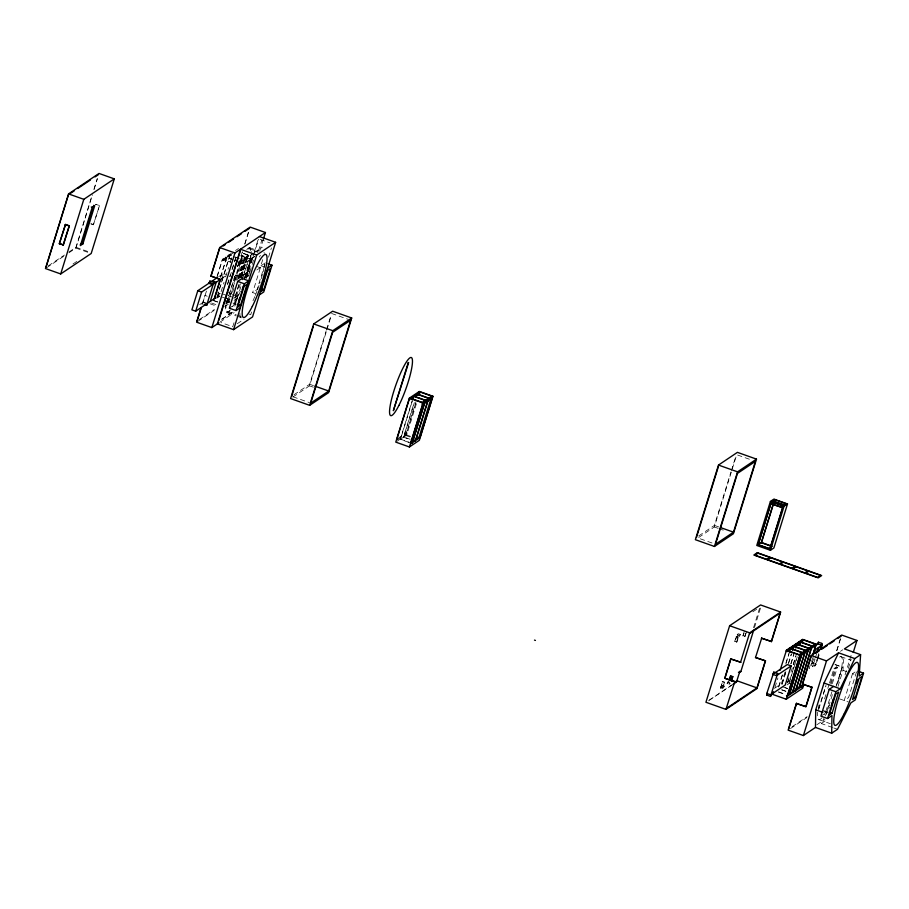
<?xml version="1.0" encoding="UTF-8"?>
<svg xmlns="http://www.w3.org/2000/svg" width="909" height="909" viewBox="0 0 909 909"><rect width="100%" height="100%" fill="white"/><g stroke="black" fill="none" stroke-linecap="round" stroke-linejoin="round"><path stroke-width="0.68" stroke-dasharray="4.54 3.41" d="M721.155 686.215L722.36 685.397L724.268 686.079L723.678 687.988L722.462 688.806L720.553 688.124L722.632 681.432L724.541 682.114L723.064 686.897L721.155 686.215L722.632 681.432M722.462 688.806L724.541 682.114M837.996 686.409L842.984 670.342L843.882 656.946M69.061 251.929L75.981 247.282L91.82 196.117M93.911 189.379L97.24 178.607M68.891 252.804L75.924 248.077L92.434 194.776M94.081 189.447L97.377 178.778M90.832 223.887L93.377 224.784L99.535 205.491L95.479 204.298L99.297 205.65M93.377 224.784L99.535 205.491M201.98 304.765L205.127 295.232M202.73 302.981L206.491 290.937M217.001 276.666L222.364 259.326L231.068 253.486M217.342 276.188L222.614 259.167L230.079 261.815M231.761 253.781L222.319 260.122L223.273 260.463L223.569 259.497L233.011 253.157M225.307 258.111L225.602 257.156M225.546 257.951L225.841 256.997M220.455 277.211L226.557 257.497L233.068 259.815M220.694 277.04L226.796 257.338L232.011 259.19M228.534 255.952L228.829 254.986M228.773 255.781L229.068 254.827M221.455 279.881L223.432 273.507L225.977 274.416M219.126 289.778L229.784 255.327L238.908 258.565M217.285 296.311L230.022 255.168L233.931 256.554M221.103 291.63L224.012 282.245M225.671 276.893L228.568 267.519M230.227 262.156L231.886 256.793M227.443 284.267L230.341 274.893M232 269.541L236.147 256.145M227.614 284.335L236.283 256.327M234.715 276.393L227.125 300.936L236.226 304.163M242.271 251.998L241.044 255.963L242.498 251.884M244.726 244.067L248.407 232.181M227.068 301.72L234.954 276.279M244.919 244.055L248.555 232.318M253.906 253.054L239.828 262.508L233.897 281.642L248.475 271.859L247.396 274.098M226.193 303.89L228.193 302.549L241.521 259.497M228.432 302.39L241.76 259.326L235.238 257.02M232.613 292.3L234.249 287.017M236.692 279.097L242.419 260.622L243.373 260.963L245.873 259.281L244.919 258.951L238.794 278.745M238.056 278.12L243.373 260.963M238.226 278.37L244.748 257.327M238.476 278.211L244.987 257.167M239.294 277.893L243.635 263.86L254.645 256.474L248.714 275.609L245.612 277.7M240.226 276.881L245.078 262.894L240.726 276.927M240.158 277.756L245.873 259.281M240.612 277.018L244.566 262.849M238.976 284.244L235.238 296.3L238.465 294.13M241.044 277.552L247.975 255.156L241.453 252.85M228.375 295.732L234.886 298.05L239.215 284.085M241.283 277.381L248.214 254.997L241.703 252.679M249.021 275.245L245.657 277.495L241.839 276.143L247.759 257.008L251.577 258.361L254.94 256.099M240.362 283.835L233.727 305.265L229.363 308.196M241.874 279.813L248.305 260.735L242.26 279.949M234.795 306.197L241.305 285.142M244.816 277.052L251.452 255.622M244.521 278.438L251.577 255.838M245.157 276.995L250.679 259.133L241.078 255.77M245.112 277.643L251.532 258.565M245.487 277.779L251.577 258.361M245.941 278.858L253.793 253.486M254.213 252.145L258.349 238.783L270.053 242.942M246.634 277.859L258.599 239.215M234.011 322.718L232.761 326.729L221.057 322.57M248.475 275.961L250.134 270.621M258.52 250.804L261.86 240.021M259.656 251.168L263.371 239.181M256.861 269.973L260.224 267.712L262.985 258.792M255.349 293.505L252.668 292.55L260.963 265.769L265.337 262.826M264.928 264.167L257.042 289.619L252.668 292.55M251.566 311.992L250.736 314.662L246.839 313.287M268.519 257.224L271.416 247.873M293.925 394.813L309.651 384.257L326.183 330.819M326.604 329.49L331.149 314.787M292.823 397.063L309.537 385.848L326.456 331.206M326.865 329.876L331.399 315.218M412.981 398.199L400.244 439.342L411.982 443.512M412.22 443.342L400.494 439.183L413.231 398.04M400.494 439.183L403.482 437.172L414.118 402.801M410.243 439.331L403.721 437.013L414.368 402.63M397.949 438.388L406.346 432.752L415.981 401.642M396.869 441.388L405.698 435.468L416.027 402.119M403.721 437.013L406.709 435.013L416.936 401.983M698.691 535.946L714.417 525.391L730.961 471.953M731.381 470.623L735.926 455.932M698.714 537.446L714.315 526.981L736.597 455.011M734.586 641.572L737.142 634.55L738.358 633.732L740.267 634.414L739.676 636.323L738.46 637.141L736.983 641.924L734.586 641.572L738.358 633.732M720.553 688.124L722.36 685.397M736.495 642.254L737.972 637.47L740.267 634.414M727.12 683.727L727.711 681.818L729.62 682.489L729.018 684.409L727.12 683.727L729.404 680.671M746.721 631.596L744.755 636.709L742.846 636.027L744.323 631.244M742.846 636.027L744.073 633.312M744.755 636.709L745.857 633.119M753.527 627.778L759.765 607.632M754.47 627.596L761.06 606.292M775.002 687.34L777.911 677.966M778.536 687.011L782.683 673.614M786.001 662.9L788.898 653.526M778.774 686.852L782.922 673.455M785.831 664.081L789.148 653.366M784.944 672.217L781.399 683.693L774.354 688.42M782.183 683.511L785.91 671.456M788.398 663.411L791.296 654.037M782.001 684.682L786.149 671.285M788.637 663.252L791.546 653.878M790.796 663.922L793.705 654.548M791.046 663.763L793.943 654.389M789.057 677.83L787.399 683.193L790.625 681.023M793.205 664.434L796.102 655.059M787.637 683.023L788.876 679.012M790.955 672.308L795.932 656.241M790.08 679.341L797.136 656.571M789.023 683.386L797.284 656.718M813.055 657.275L808.999 668.694L816.18 664.274L817.361 660.445M814.714 666.377L815.793 664.138L814.714 666.377L811.283 665.161L813.453 658.139M813.544 659.093L811.283 665.161M815.1 658.934L812.601 666.661L814.589 658.877M815.373 657.741L816.555 653.912M817.146 660.593L815.453 664.365L817.032 659.264M817.43 657.98L819.009 652.878M817.418 659.4L819.509 652.935M817.759 659.173L819.725 652.787M818.657 708.884L825.792 685.852M836.689 650.651L840.348 638.8M818.6 709.679L826.042 685.647M836.882 650.651L840.495 638.947M824.554 698.93L826.19 693.647M827.826 688.374L829.053 684.409M829.462 683.091L833.951 668.581L836.45 666.899L837.405 667.24L832.099 684.397M830.417 683.432L834.905 668.91L837.405 667.24M831.144 684.057L836.45 666.899M831.905 691.783L825.27 713.224L821.986 715.417M826.326 714.144L832.849 693.101M836.019 686.477L842.245 666.99L835.201 664.49M836.666 685.034L842.245 666.99M845.052 674.91L851.722 653.366M848.302 668.456L851.199 659.116M852.506 673.717L844.211 700.509L848.574 697.578L856.869 670.785L852.506 673.717L855.176 674.66M832.53 727.518L821.304 723.53L824.497 717.246M825.133 715.985L829.587 707.179M48.291 265.871L64.448 255.031M46.62 267.746L64.209 255.952M72.981 263.974L77.606 260.883M235.533 250.486L238.522 248.487M223.273 260.463L231.715 254.781M239.522 260.826L248.214 254.997M238.238 262.451L250.907 253.952M238.522 262.474L249.884 254.85M238.226 263.44L253.361 253.247M254.486 252.497L262.326 247.225M218.739 276.654L223.432 273.507M221.376 278.802L226.068 275.654M241.839 276.143L249.68 270.882M199.719 304.583L205.775 300.527M217.83 294.971L220.103 293.437M217.046 296.47L219.285 294.971M216.626 297.152L218.978 295.573M216.944 297.834L219.285 296.266M216.694 298.22L219.683 296.22M199.435 319.513L214.433 309.446M197.764 321.388L214.172 310.378M225.796 302.64L229.023 300.47M225.784 303.617L229.193 301.333M233.738 298.288L238.283 295.232M234.886 298.05L237.874 296.05L232.659 294.198M224.728 306.606L228.239 304.254M234.09 300.322L237.613 297.959M221.819 319.173L233.352 311.435M221.83 319.389L234.181 311.094M220.058 322.093L234.124 312.651M237.26 323.718L243.998 319.195M397.858 439.433L407.3 433.093L406.346 432.752M752.845 611.814L757.538 608.655M723.064 686.897L724.268 686.079M729.018 684.409L730.234 683.591L728.325 682.909M709.372 699.964L732.313 684.568M708.531 700.816L731.79 685.216M787.399 682.204L789.671 680.682M787.046 684.943L790.035 682.932M840.484 651.31L842.791 649.765M792.125 726.689L807.124 716.622M790.466 728.564L806.885 717.542M816.816 724.803L824.895 719.383M821.304 723.53L825.872 720.462M249.589 247.702L258.69 250.941M249.248 248.68L257.986 251.77M254.497 251.134L257.94 252.361M240.84 255.94L250.441 259.292M260.963 265.769L264.974 267.189M256.406 266.36L260.224 267.712M234.374 260.269L238.283 261.656M239.828 262.508L243.635 263.86M222.364 259.326L231.045 262.406M91.07 223.728L93.616 224.625M244.76 278.268L235.124 275.097L240.703 277.075M737.608 455.045L751.607 460.011M331.569 313.457L348.102 319.32M227.443 292.346L231.363 293.732M232.579 294.982L237.533 296.743M222.91 294.05L230.738 296.823M217.512 292.641L220.046 293.55M225.148 297.902L229.057 299.288M222.296 297.141L226.205 298.527M227.511 298.993L230.113 299.913M75.981 247.282L90.286 252.361M75.924 248.077L88.65 252.6M225.818 301.458L232.159 303.526M233.431 303.981L235.976 304.89M225.58 301.629L228.193 302.549M204.889 295.391L207.229 296.22M213.467 300.39L218.683 302.243M213.229 300.549L218.444 302.402M211.547 303.015L216.751 304.867M209.99 303.776L217.421 306.424M203.423 302.095L207.241 303.447M202.934 302.424L206.752 303.776M227.557 311.764L236.283 314.855M237.533 315.298L241.271 316.627M227.216 312.73L236.329 315.968M237.624 316.423L241.521 317.809M714.417 525.391L719.508 527.197M714.315 526.981L718.133 528.334M719.405 528.788L723.223 530.14M309.651 384.257L313.457 385.609M309.537 385.848L313.355 387.2M700.271 538.81L712.986 543.321M406.709 435.013L410.618 436.4M405.698 435.468L410.663 437.229M292.948 396.767L309.48 402.642M403.482 437.172L409.993 439.49M840.791 656.628L850.767 660.173M834.962 664.649L842.007 667.149M842.984 670.342L846.552 671.603M743.323 635.709L745.232 636.38M833.951 668.581L834.905 668.91M737.142 634.55L739.051 635.221M737.767 635.652L739.676 636.323M816.18 664.274L811.873 663.24L815.305 664.456M736.551 636.459L738.46 637.141M736.063 636.789L737.972 637.47M735.074 641.243L736.983 641.924M839.439 698.816L848.211 701.93M785.115 687.568L787.728 688.499M783.569 687.272L787.478 688.658M781.888 689.738L785.796 691.124M781.649 689.897L786.864 691.749M778.661 691.908L785.183 694.215M778.411 692.067L784.933 694.385M822.565 710.27L827.769 712.111M823.69 711.486L827.508 712.838M722.144 681.761L724.053 682.432M819.089 719.712L830.315 723.7M720.667 686.545L722.575 687.215M721.769 687.318L723.678 687.988M833.78 727.961L837.519 729.279M839.564 657.071A33.406 5.818 -70.5 0 1 837.144 685.056M829.258 705.27A33.406 5.818 -70.5 0 1 824.224 714.622M821.827 717.871A33.406 5.818 -70.5 0 1 817.702 712.213M818.293 708.304A33.406 5.818 -70.5 0 1 818.964 704.964M248.032 249.123A33.406 5.818 -70.5 0 1 250.679 250.634M250.634 256.168A33.406 5.818 -70.5 0 1 245.6 277.097M240.419 291.175A33.406 5.818 -70.5 0 1 232.693 306.674M230.295 309.924A33.406 5.818 -70.5 0 1 226.057 305.413M226.171 304.265A33.406 5.818 -70.5 0 1 226.75 300.356M237.454 266.723A33.406 5.818 -70.5 0 1 244.112 253.759M264.712 264.542A34.44 5.999 -70.5 0 1 264.28 266.803M263.746 269.2A34.44 5.999 -70.5 0 1 263.133 271.723M262.44 274.348A34.44 5.999 -70.5 0 1 259.758 283.222M258.997 285.483A34.44 5.999 -70.5 0 1 257.383 290.016M256.963 291.13A34.44 5.999 -70.5 0 1 255.236 295.527M254.793 296.595A34.44 5.999 -70.5 0 1 252.566 301.72M240.601 317.286A34.44 5.999 -70.5 0 1 239.885 313.355M259.247 257.042A34.44 5.999 -70.5 0 1 260.485 255.361M263.894 252.782A34.44 5.999 -70.5 0 1 264.814 253.304M246.759 249.6A34.44 5.999 -70.5 0 1 251.236 252.157M251.009 255.429A34.44 5.999 -70.5 0 1 245.453 278.143M237.692 297.845A34.44 5.999 -70.5 0 1 233.874 305.242M230.045 310.833A34.44 5.999 -70.5 0 1 225.796 305.004M237.431 266.303A34.44 5.999 -70.5 0 1 244.294 252.952"/><path stroke-width="1.36" d="M812.01 687.284L806.033 706.611L796.386 703.441L788.126 730.132L803.386 735.551L815.475 727.439L815.725 709.838L824.02 683.045L838.575 652.81L854.79 658.571L860.618 654.65L844.427 648.901L856.971 640.459L841.711 635.05L811.226 655.503L802.374 684.113L812.01 687.284L802.374 684.113M815.475 727.439L831.69 733.199L831.94 715.588L827.576 718.519L820.895 716.156L829.19 689.363L833.564 686.431M204.105 304.458L206.65 305.367L213.751 282.404L209.934 281.051L208.865 283.29L212.672 284.642M791.137 665.911L785.206 685.056L771.127 694.51L770.537 696.419L766.719 695.067L766.821 693.476L773.82 672.103L777.638 673.455L777.047 675.364L791.137 665.911L787.319 664.559L773.229 674.012L773.82 672.103M770.537 696.419L777.638 673.455M818.384 642.197L817.793 644.106L821.713 645.004L821.827 643.413L818.384 642.197L818.282 643.777L815.453 645.685M860.618 654.65L859.175 676.091L863.55 673.149L858.21 671.262M68.55 193.901L45.45 268.541L60.71 273.95L91.195 253.497L114.295 178.868L99.036 173.449L68.55 193.901L83.81 199.321L114.295 178.868M45.984 267.416L68.493 194.696M59.324 243.726L65.493 224.432L69.3 225.784L63.38 244.919L59.324 243.726L65.493 224.432M63.141 245.078L69.3 225.784M60.71 273.95L83.81 199.321M92.229 207.32L80.378 245.589L82.878 243.919L94.729 205.639L92.229 207.32L91.275 206.979M80.265 244.691L81.924 243.578L93.775 205.298M217.558 277.45L197.798 290.71L191.879 309.844L195.696 311.196L215.456 297.936M195.696 311.196L201.616 292.062L220.444 279.427L211.047 276.086L220.205 279.586L214.285 298.72M201.15 307.447L196.594 322.184L211.854 327.592L218.887 322.877M210.808 276.256L219.694 247.555L250.168 227.091L265.439 232.511L263.371 239.181M197.128 321.059L201.128 308.14M211.047 276.086L219.637 248.339M209.934 281.051L209.343 282.96L211.888 283.858M206.65 305.367L207.241 303.447M213.16 284.312L213.751 282.404M210.263 301.424L216.183 282.279L212.376 280.926M214.524 298.561L220.444 279.427M211.854 327.592L234.954 252.963L265.439 232.511M218.876 320.309L240.374 250.85M236.033 310.571L244.328 283.778L248.702 280.847L242.021 278.484L237.647 281.415L229.363 308.196L236.033 310.571L240.408 307.64M238.522 301.606L239.737 297.663M242.18 289.766L243.407 285.824M240.567 305.254L247.089 284.21L244.169 286.165L237.658 307.208L240.567 305.254L237.703 304.242M256.702 255.02L240.476 249.259L217.376 323.888L233.59 329.649L256.702 255.02L275.643 242.305L259.429 236.545M263.053 282.017L264.28 278.074M275.643 242.305L252.543 316.934L233.59 329.649M263.883 289.607L270.393 268.564L267.485 270.518L260.963 291.562L263.883 289.607L261.019 288.596M268.007 263.78L272.018 265.201L263.724 291.994L259.349 294.925M313.696 323.934L290.596 398.562L309.674 405.334L328.615 392.62L351.715 317.991L332.637 311.219L313.696 323.934L332.774 330.694L351.715 317.991M291.675 396.324L313.185 326.854M309.674 405.334L332.774 330.694M328.728 391.029L350.647 320.229L332.671 332.285L310.753 403.085L328.728 391.029L314.73 386.064M409.391 398.119L395.767 442.126L409.414 446.967L419.344 440.308L432.968 396.29L419.322 391.449L409.391 398.119L423.037 402.96L432.968 396.29M412.981 398.199L413.572 396.29L425.31 400.449M417.447 395.199L419.447 393.87L420.038 391.949L410.584 398.29M409.414 446.967L423.037 402.96M411.982 443.512L424.844 401.96M412.811 441.433L425.082 401.801M415.799 439.422L428.537 398.29L416.811 394.12L416.208 396.029L417.049 393.961L428.787 398.119M416.049 439.263L427.9 400.949M410.584 442.933L419.038 437.263L431.298 397.619L432.252 397.96L422.81 404.3L421.856 403.96M397.858 439.433L396.903 439.092L409.629 397.949L423.276 402.801L410.538 443.933L419.992 437.593L432.718 396.46L419.083 391.609M718.474 465.067L695.374 539.696L714.451 546.468L733.393 533.753L756.493 459.125L737.415 452.352L718.474 465.067L737.551 471.839L756.493 459.125M696.453 537.458L718.371 466.647M714.451 546.468L737.551 471.839M733.495 532.163L755.413 461.363L737.449 473.419L715.531 544.23L733.495 532.163L720.78 527.652M771.502 641.527L761.503 638.198L771.502 641.527L780.626 612.052L760.594 604.951L729.632 625.722L705.929 702.271L725.961 709.384L756.936 688.602L765.514 660.854L755.515 657.525L765.514 660.854M770.4 501.45L756.777 545.457L770.423 550.297L773.889 547.968L787.512 503.961L773.877 499.109L770.4 501.45L784.047 506.29L787.512 503.961M758.026 544.843L771.355 501.779L774.832 499.45L761.503 542.514L758.026 544.843L770.003 548.843L782.74 507.699L770.764 503.7L782.74 507.699M771.002 503.529L758.276 544.673L770.003 548.843M724.746 678.262L734.745 681.58L724.746 678.262L730.722 658.934L740.733 662.252L730.722 658.934M724.962 678.114L730.95 658.786M729.291 679.807L730.404 676.216L732.802 676.569L731.313 681.352M769.764 549.002L783.092 505.949L786.569 503.62M729.779 679.477L730.893 675.887M770.423 550.297L784.047 506.29M731.2 680.477L732.802 676.569M725.961 709.384L734.745 681.58M740.505 662.4L749.664 632.834L780.626 612.052M732.949 684.432L736.449 682.091L739.903 671.206L740.858 671.546L753.641 630.267M755.515 657.525L761.719 638.05M726.45 708.372L756.981 687.886L765.298 661.002M771.286 641.674L780.138 613.064L749.618 633.55M766.719 695.067L767.31 693.147M773.457 691.726L772.627 694.396L786.274 699.237L802.67 688.227L803.908 684.227M780.058 670.388L786.501 650.219L800.136 655.059L787.41 696.203L786.455 695.862L802.363 685.181L803.306 685.522L787.41 696.203M789.728 648.049L786.205 651.174L787.16 651.514L787.455 650.56L803.363 639.879L801.068 642.174M789.194 649.174L789.489 648.208M789.319 652.185L790.444 648.549L802.17 652.719L789.432 693.862M790.387 649.344L790.682 648.39L802.42 652.548L789.682 693.692M792.716 646.049L792.421 647.003L792.955 645.879M792.546 650.015L793.671 646.379L805.408 650.549L792.671 691.692M792.784 649.855L793.614 647.174L787.16 651.514M795.648 644.833L795.943 643.879M795.773 647.856L796.898 644.22L808.635 648.378L795.898 689.522M796.023 647.685L797.148 644.049L808.874 648.219M799.181 641.709L796.886 644.004M799.125 642.504L799.42 641.549M799.829 643.004L800.125 642.049L811.862 646.208L799.125 687.352M799.25 645.515L800.375 641.879L812.101 646.049L799.375 687.193M786.274 699.237L799.897 655.219L816.293 644.22L802.647 639.379L786.251 650.378L799.897 655.219M792.909 691.522L805.351 651.344L801.874 653.673M796.136 689.363L808.578 649.174L806.351 650.674M788.671 729.007L796.636 703.271M802.613 683.943L811.18 656.298M801.761 687.102L802.363 685.181M812.851 654.719L816.043 644.379L802.408 639.538L802.113 640.493L803.067 640.834M812.987 654.889L816.293 644.22M814.112 653.526L815.418 649.617L822.1 645.14L821.145 644.799M816.964 651.219L818.645 647.447L816.952 652.639M821.236 645.322L821.827 643.413M820.191 649.06L820.986 646.504M820.577 649.185L821.759 645.367M820.918 648.958L822.1 645.14M796.386 703.441L805.783 706.77L811.771 687.443M803.386 735.551L826.497 660.923L838.575 652.81M831.28 705.611L833.314 699.032M827.576 718.519L835.86 691.738L840.234 688.795L854.79 658.571M832.099 713.213L838.621 692.158L835.701 694.112L829.19 715.167L832.099 713.213L829.247 712.19M853.256 652.457L856.971 640.459M856.63 683.386L857.846 679.443M855.414 697.567L861.937 676.512L859.016 678.466L852.506 699.521L855.414 697.567L853.506 696.885M863.55 673.149L855.255 699.941L850.881 702.873L837.519 729.279L831.69 733.199M69.652 193.924L74.265 190.833M77.731 188.504L90.411 179.993M95.036 176.891L98.49 174.573M223.103 246.021L225.409 244.476M228.863 242.146L233.488 239.056M236.942 236.726L241.555 233.636M245.021 231.306L249.634 228.216M267.644 268.132L272.018 265.201M410.993 399.54L413.231 398.04L413.822 396.119L425.548 400.29M422.321 402.46L431.764 396.119M766.753 559.365L769.73 557.365M767.696 559.705L770.684 557.694M779.433 563.864L782.422 561.864M780.388 564.205L783.376 562.205M792.125 568.375L795.114 566.364M793.08 568.704L796.068 566.705M804.806 572.875L807.794 570.875M805.76 573.215L808.749 571.204M740.858 671.546L739.403 672.524L738.449 672.183M793.659 646.174L795.898 644.674M794.614 646.504L800.079 642.845M799.181 654.719L815.089 644.049L814.794 645.004L815.748 645.345L799.84 656.014M809.578 648.503L811.567 647.174M811.805 647.003L813.805 645.674M815.793 653.196L819.248 650.878M821.554 649.333L827.326 645.458M829.633 643.913L834.246 640.811M837.712 638.493L841.166 636.164M219.694 247.555L234.954 252.963M237.647 281.415L244.328 283.778M65.243 224.591L69.061 225.943M81.924 243.578L82.878 243.919M197.798 290.71L201.616 292.062M59.562 243.567L63.38 244.919M786.319 503.779L774.593 499.62L761.265 542.673L771.684 546.377M783.365 504.609L773.991 501.529L784.422 505.234M771.605 501.62L783.331 505.779M418.492 393.529L419.447 393.87M761.503 542.514L771.934 546.207M419.038 437.263L419.992 437.593M412.606 440.411L415.208 441.342M793.909 646.219L805.647 650.389M729.632 625.722L749.664 632.834M811.226 655.503L826.497 660.923M824.02 683.045L840.234 688.795M829.19 689.363L835.86 691.738M772.752 674.342L776.559 675.694M792.693 690.51L795.307 691.431M730.404 676.216L732.313 676.898M756.981 687.886L736.949 680.773L735.495 681.75L736.449 682.091M815.725 709.838L822.884 712.372M766.821 693.476L770.639 694.828M534.481 640.106L535.435 640.447M408.164 362.85L393.358 410.698L408.652 362.532L408.164 362.85M757.288 552.695L753.822 555.024L818.202 577.874L821.679 575.545L757.288 552.695M758.004 553.195L755.015 555.206L817.498 577.374L820.486 575.374L758.004 553.195M398.881 405.459A30.838 5.374 -70.5 0 0 411.845 357.964A30.838 5.374 -70.5 0 0 392.29 396.415A30.838 5.374 -70.5 0 0 398.881 405.459M843.847 714.338A33.406 5.818 -70.5 0 0 857.903 662.888A33.406 5.818 -70.5 0 0 836.712 704.543A33.406 5.818 -70.5 0 0 843.847 714.338M252.316 306.39A33.406 5.818 -70.5 0 0 266.36 254.94A33.406 5.818 -70.5 0 0 245.169 296.584A33.406 5.818 -70.5 0 0 252.316 306.39"/></g></svg>
